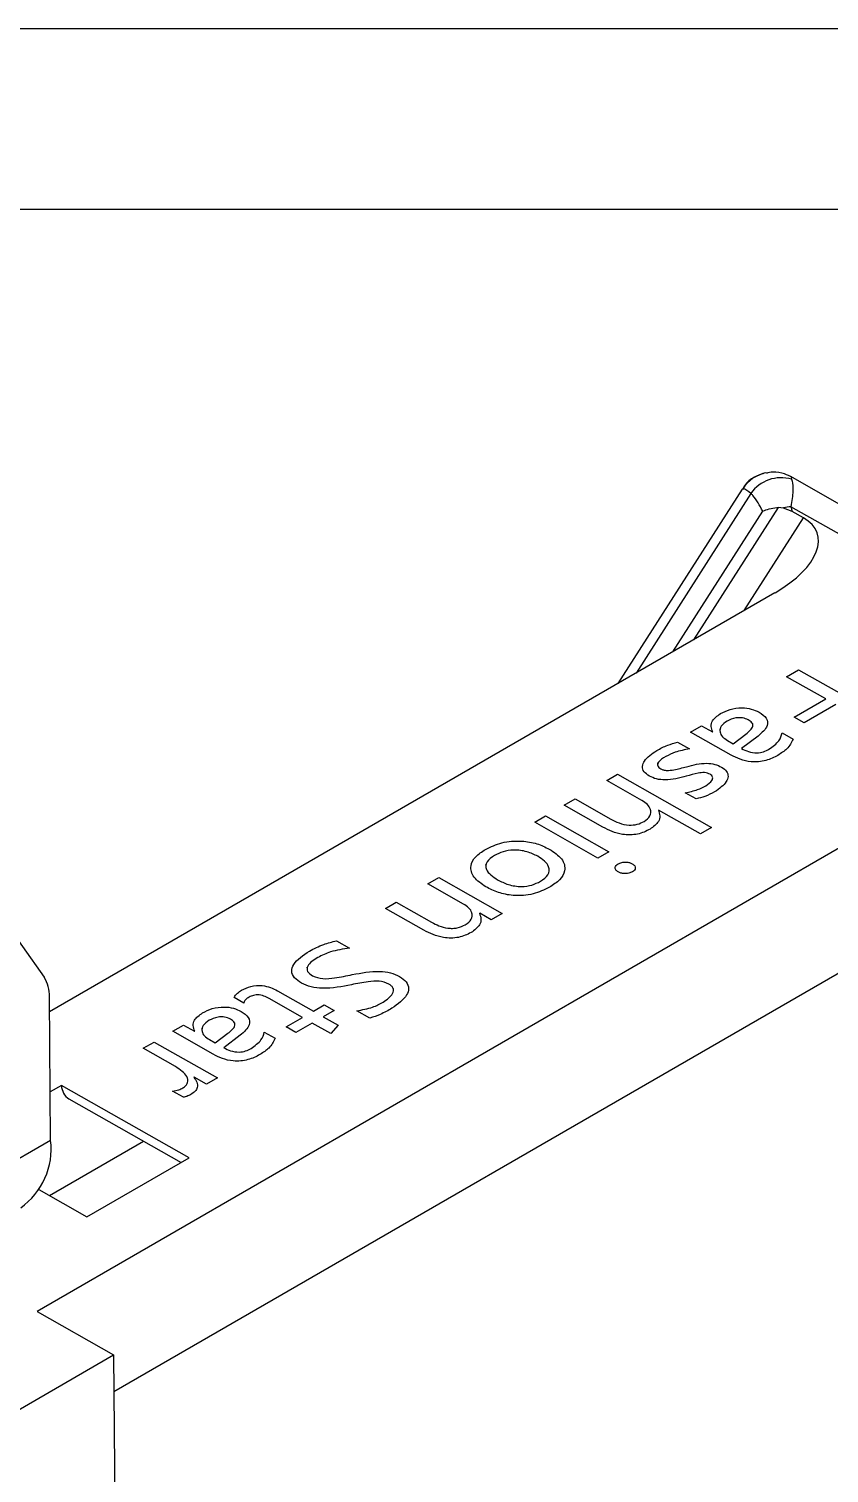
# Model space of a CAD drawing. Header units: millimetres. Extents: x 940 to 1780, y -29 to 565.
# Drawn here: x 1608.4 to 1652.7, y 485.4 to 565.3 of the extents above; entities that cross this region are included whole.
import ezdxf

# ---------------------------------------------------------------- set-up
doc = ezdxf.new("R2010")
doc.units = ezdxf.units.MM
for name, color, linetype in [('1轮廓实线层', 7, 'Continuous'), ('2细线层', 4, 'Continuous'), ('图框层', 7, 'Continuous')]:
    doc.layers.add(name, color=color, linetype=linetype)

# ---------------------------------------------------------------- blocks, each defined once
blk = doc.blocks.new('ZwmFrameMain_A3^_^无分区图框^_^landscape')
at = {"layer": '1轮廓实线层'}
blk.add_line((390, 287), (0, 287), dxfattribs=at)
at = {"layer": '2细线层'}
blk.add_line((395, 292), (-25, 292), dxfattribs=at)

msp = doc.modelspace()

# ---------------------------------------------------------------- linework, layer by layer
at = {"color": 7, "linetype": 'Continuous', "lineweight": 25}
for p, q in [((1653.527, 538.885), (1650.633, 540.525)), ((1647.855, 539.883), (1640.97, 529.123)), ((1647.889, 539.903), (1647.855, 539.883)), ((1650.145, 538.834), (1649.84, 538.86)), ((1650.623, 538.641), (1650.145, 538.834)), ((1672.126, 526.684), (1650.556, 538.905)), ((1651.244, 538.289), (1650.623, 538.641)), ((1649.672, 534.146), (1609.514, 510.963)), ((1650.315, 529.503), (1650.979, 529.886)), ((1650.979, 529.886), (1655.929, 527.082)), ((1652.488, 528.272), (1650.315, 529.503)), ((1650.738, 527.261), (1652.488, 528.272)), ((1653.031, 527.964), (1651.281, 526.953)), ((1645.003, 526.436), (1645.607, 526.785)), ((1645.607, 526.785), (1646.211, 526.443)), ((1646.621, 526.62), (1646.622, 526.518)), ((1648.448, 526.802), (1648.447, 526.905)), ((1651.281, 526.953), (1650.738, 527.261)), ((1663.814, 526.134), (1608.817, 494.385)), ((1644.279, 525.88), (1644.943, 525.504)), ((1647.243, 525.167), (1645.003, 526.436)), ((1646.211, 526.443), (1646.227, 526.452)), ((1647.037, 525.975), (1647.355, 525.795)), ((1647.355, 525.795), (1648.059, 526.329)), ((1648.736, 526.218), (1647.826, 525.528)), ((1650.074, 526.395), (1650.677, 526.053)), ((1643.171, 524.729), (1643.172, 524.626)), ((1640.355, 523.753), (1640.959, 524.102)), ((1642.306, 522.648), (1640.355, 523.753)), ((1640.959, 524.102), (1646.15, 521.161)), ((1638.001, 522.394), (1638.605, 522.743)), ((1638.605, 522.743), (1640.583, 521.622)), ((1645.305, 522.744), (1644.701, 523.086)), ((1636.371, 521.453), (1636.975, 521.802)), ((1636.975, 521.802), (1640.476, 519.818)), ((1640.144, 521.18), (1638.001, 522.394)), ((1642.801, 522.018), (1642.8, 522.12)), ((1643.227, 522.126), (1643.214, 522.118)), ((1645.546, 520.812), (1643.227, 522.126)), ((1639.872, 519.47), (1636.371, 521.453)), ((1646.15, 521.161), (1645.546, 520.812)), ((1640.476, 519.818), (1639.872, 519.47)), ((1633.654, 519.118), (1633.655, 519.016)), ((1637.175, 518.808), (1637.174, 518.911)), ((1630.456, 518.038), (1631.059, 518.387)), ((1632.419, 516.926), (1630.456, 518.038)), ((1631.059, 518.387), (1634.56, 516.403)), ((1628.102, 516.679), (1628.705, 517.028)), ((1628.705, 517.028), (1630.662, 515.919)), ((1606.806, 516.264), (1609.213, 512.871)), ((1630.228, 515.474), (1628.102, 516.679)), ((1632.91, 516.303), (1632.909, 516.406)), ((1633.324, 516.413), (1633.311, 516.406)), ((1633.957, 516.055), (1633.324, 516.413)), ((1634.56, 516.403), (1633.957, 516.055)), ((1613.076, 489.957), (1658.303, 516.067)), ((1625.4, 514.895), (1626.125, 514.485)), ((1623.763, 513.433), (1623.764, 513.331)), ((1628.55, 512.155), (1628.549, 512.258)), ((1609.571, 503.851), (1609.507, 511.805)), ((1620.27, 511.45), (1619.726, 511.758)), ((1623.514, 510.648), (1621.662, 511.697)), ((1622.126, 512.125), (1624.118, 510.996)), ((1624.118, 510.996), (1624.721, 511.345)), ((1624.721, 511.345), (1625.264, 511.037)), ((1622.609, 510.125), (1623.514, 510.648)), ((1625.264, 511.037), (1624.661, 510.688)), ((1624.661, 510.688), (1625.493, 510.217)), ((1627.241, 510.607), (1626.517, 511.018)), ((1616.331, 509.884), (1616.935, 510.233)), ((1618.571, 508.615), (1616.331, 509.884)), ((1616.935, 510.233), (1617.538, 509.891)), ((1617.538, 509.891), (1617.554, 509.9)), ((1617.948, 510.068), (1617.949, 509.965)), ((1618.682, 509.242), (1619.387, 509.777)), ((1619.776, 510.25), (1619.775, 510.353)), ((1621.401, 509.842), (1622.005, 509.5)), ((1623.152, 509.817), (1622.609, 510.125)), ((1624.057, 510.34), (1623.152, 509.817)), ((1625.083, 509.759), (1624.057, 510.34)), ((1625.493, 510.217), (1625.083, 509.759)), ((1614.701, 508.943), (1615.305, 509.292)), ((1616.486, 507.932), (1614.701, 508.943)), ((1615.305, 509.292), (1618.806, 507.308)), ((1618.364, 509.423), (1618.682, 509.242)), ((1620.064, 509.666), (1619.154, 508.975)), ((1617.509, 507.353), (1617.496, 507.345)), ((1618.202, 506.96), (1617.509, 507.353)), ((1610.168, 506.893), (1609.55, 506.535)), ((1617.239, 502.887), (1610.168, 506.893)), ((1616.919, 506.237), (1616.316, 506.579)), ((1617.167, 507.149), (1617.166, 507.252)), ((1618.806, 507.308), (1618.202, 506.96)), ((1610.587, 506.14), (1616.789, 502.627)), ((1609.571, 503.851), (1606.036, 501.81)), ((1609.503, 500.799), (1614.709, 503.805)), ((1611.582, 499.621), (1617.239, 502.887)), ((1608.923, 501.128), (1611.582, 499.621)), ((1608.817, 494.385), (1613.06, 491.982)), ((1605.812, 487.798), (1613.06, 491.982)), ((1613.06, 491.982), (1613.159, 479.513))]:
    msp.add_line(p, q, dxfattribs=at)
at = {"color": 8, "linetype": 'Continuous', "lineweight": 25}
for p, q in [((1648.335, 539.636), (1641.981, 529.706)), ((1644.017, 530.882), (1648.993, 538.658)), ((1649.84, 538.86), (1645.156, 531.539)), ((1647.962, 533.159), (1651.244, 538.289))]:
    msp.add_line(p, q, dxfattribs=at)
at = {"color": 7, "linetype": 'Continuous', "lineweight": 25}
for centre, radius, start, end in [((1649.56, 538.835), 1.983, 100.56453, 147.43299), ((1650.009, 538.464), 2.044, 73.54064, 145.00387), ((1650.765, 536.465), 2.449, 94.90225, 104.65988), ((1607.644, 511.865), 1.864, 358.15956, 32.67322), ((1611.097, 506.917), 0.929, 181.4649, 236.71477), ((1605.631, 503.374), 3.969, 305.11772, 6.90584)]:
    msp.add_arc(centre, radius, start, end, dxfattribs=at)
for centre, major_axis, start_param, end_param in [((1707.326, 556.247), (56.493, 18.317), 3.106236, 3.115738), ((1646.844, 535.749), (5.168, 1.676), 5.128538, 6.699334)]:
    msp.add_ellipse(centre, major_axis=major_axis, ratio=0.482292, start_param=start_param, end_param=end_param, dxfattribs=at)
for points, knots in [([(1649.161, 540.778), (1648.947, 540.71), (1648.506, 540.57), (1648.05, 540.215), (1647.91, 539.931), (1647.878, 539.866)], [0, 0, 0, 0, 0.420312, 0.866322, 1, 1, 1, 1]), ([(1650.626, 540.517), (1650.491, 540.589), (1650.171, 540.761), (1649.647, 540.864), (1649.313, 540.779), (1649.199, 540.75)], [0, 0, 0, 0, 0.32422, 0.770157, 1, 1, 1, 1]), ([(1650.589, 540.424), (1650.599, 540.392), (1650.649, 540.232), (1650.693, 539.814), (1650.602, 539.211), (1650.556, 538.905)], [0, 0, 0, 0, 0.1096855, 0.5467619, 1, 1, 1, 1]), ([(1648.335, 539.636), (1648.174, 539.759), (1647.981, 539.907), (1647.902, 539.903), (1647.889, 539.903)], [0, 0, 0, 0, 0.828313, 1, 1, 1, 1]), ([(1648.993, 538.658), (1648.824, 538.977), (1648.627, 539.35), (1648.372, 539.6), (1648.335, 539.636)], [0, 0, 0, 0, 0.855647, 1, 1, 1, 1]), ([(1648.993, 538.658), (1648.995, 538.658), (1649.214, 538.76), (1649.501, 538.835), (1649.817, 538.858), (1649.84, 538.86)], [0, 0, 0, 0, 0.008687, 0.925143, 1, 1, 1, 1]), ([(1646.227, 526.452), (1646.188, 526.551), (1646.112, 526.749), (1646.189, 527.12), (1646.477, 527.329), (1646.652, 527.457)], [0, 0, 0, 0, 0.281034, 0.561561, 1, 1, 1, 1]), ([(1646.227, 526.452), (1646.188, 526.551), (1646.112, 526.749), (1646.189, 527.12), (1646.477, 527.329), (1646.652, 527.457)], [0, 0, 0, 0, 0.281034, 0.561561, 1, 1, 1, 1]), ([(1646.652, 527.457), (1646.823, 527.543), (1647.163, 527.716), (1647.798, 527.808), (1648.381, 527.735), (1648.652, 527.603), (1648.787, 527.538)], [0, 0, 0, 0, 0.280607, 0.559873, 0.779679, 1, 1, 1, 1]), ([(1646.652, 527.457), (1646.823, 527.543), (1647.163, 527.716), (1647.798, 527.808), (1648.381, 527.735), (1648.652, 527.603), (1648.787, 527.538)], [0, 0, 0, 0, 0.280607, 0.559873, 0.779679, 1, 1, 1, 1]), ([(1648.787, 527.538), (1648.943, 527.432), (1649.254, 527.221), (1649.297, 526.7), (1648.949, 526.401), (1648.736, 526.218)], [0, 0, 0, 0, 0.280447, 0.559698, 1, 1, 1, 1]), ([(1648.787, 527.538), (1648.943, 527.432), (1649.254, 527.221), (1649.297, 526.7), (1648.949, 526.401), (1648.736, 526.218)], [0, 0, 0, 0, 0.280447, 0.559698, 1, 1, 1, 1]), ([(1647.016, 527.046), (1646.891, 526.957), (1646.643, 526.78), (1646.594, 526.455), (1646.733, 526.174), (1646.936, 526.041), (1647.037, 525.975)], [0, 0, 0, 0, 0.279682, 0.559101, 0.779371, 1, 1, 1, 1]), ([(1647.016, 527.046), (1646.891, 526.957), (1646.643, 526.78), (1646.594, 526.455), (1646.733, 526.174), (1646.936, 526.041), (1647.037, 525.975)], [0, 0, 0, 0, 0.279682, 0.559101, 0.779371, 1, 1, 1, 1]), ([(1648.193, 527.115), (1648.093, 527.158), (1647.894, 527.243), (1647.421, 527.234), (1647.169, 527.117), (1647.016, 527.046)], [0, 0, 0, 0, 0.280173, 0.560568, 1, 1, 1, 1]), ([(1648.193, 527.115), (1648.093, 527.158), (1647.894, 527.243), (1647.421, 527.234), (1647.169, 527.117), (1647.016, 527.046)], [0, 0, 0, 0, 0.280173, 0.560568, 1, 1, 1, 1]), ([(1648.059, 526.329), (1648.144, 526.396), (1648.313, 526.529), (1648.48, 526.747), (1648.417, 526.967), (1648.268, 527.066), (1648.193, 527.115)], [0, 0, 0, 0, 0.281121, 0.560617, 0.7798124, 1, 1, 1, 1]), ([(1648.059, 526.329), (1648.144, 526.396), (1648.313, 526.529), (1648.48, 526.747), (1648.417, 526.967), (1648.268, 527.066), (1648.193, 527.115)], [0, 0, 0, 0, 0.281121, 0.560617, 0.7798124, 1, 1, 1, 1]), ([(1643.128, 525.423), (1643.321, 525.527), (1643.666, 525.712), (1644.092, 525.829), (1644.279, 525.88)], [0, 0, 0, 0, 0.560058, 1, 1, 1, 1]), ([(1643.128, 525.423), (1643.321, 525.527), (1643.666, 525.712), (1644.092, 525.829), (1644.279, 525.88)], [0, 0, 0, 0, 0.560058, 1, 1, 1, 1]), ([(1649.339, 525.487), (1649.551, 525.638), (1649.931, 525.907), (1650.03, 526.245), (1650.074, 526.395)], [0, 0, 0, 0, 0.559195, 1, 1, 1, 1]), ([(1649.339, 525.487), (1649.551, 525.638), (1649.931, 525.907), (1650.03, 526.245), (1650.074, 526.395)], [0, 0, 0, 0, 0.559195, 1, 1, 1, 1]), ([(1650.677, 526.053), (1650.584, 525.864), (1650.418, 525.527), (1650.011, 525.266), (1649.832, 525.15)], [0, 0, 0, 0, 0.559306, 1, 1, 1, 1]), ([(1650.677, 526.053), (1650.584, 525.864), (1650.418, 525.527), (1650.011, 525.266), (1649.832, 525.15)], [0, 0, 0, 0, 0.559306, 1, 1, 1, 1]), ([(1642.719, 524.002), (1642.606, 524.08), (1642.38, 524.235), (1642.307, 524.544), (1642.471, 524.976), (1642.857, 525.239), (1643.128, 525.423)], [0, 0, 0, 0, 0.186811, 0.373393, 0.560636, 1, 1, 1, 1]), ([(1642.719, 524.002), (1642.606, 524.08), (1642.38, 524.235), (1642.307, 524.544), (1642.471, 524.976), (1642.857, 525.239), (1643.128, 525.423)], [0, 0, 0, 0, 0.186811, 0.373393, 0.560636, 1, 1, 1, 1]), ([(1643.622, 525.087), (1643.464, 524.988), (1643.265, 524.865), (1643.169, 524.673), (1643.17, 524.574), (1643.231, 524.479), (1643.308, 524.431), (1643.346, 524.406)], [0, 0, 0, 0, 0.498779, 0.624169, 0.749394, 0.874653, 1, 1, 1, 1]), ([(1643.622, 525.087), (1643.464, 524.988), (1643.265, 524.865), (1643.169, 524.673), (1643.17, 524.574), (1643.231, 524.479), (1643.308, 524.431), (1643.346, 524.406)], [0, 0, 0, 0, 0.498779, 0.624169, 0.749394, 0.874653, 1, 1, 1, 1]), ([(1644.943, 525.504), (1644.668, 525.455), (1644.176, 525.368), (1643.792, 525.173), (1643.622, 525.087)], [0, 0, 0, 0, 0.559644, 1, 1, 1, 1]), ([(1644.943, 525.504), (1644.668, 525.455), (1644.176, 525.368), (1643.792, 525.173), (1643.622, 525.087)], [0, 0, 0, 0, 0.559644, 1, 1, 1, 1]), ([(1649.832, 525.15), (1649.623, 525.043), (1649.207, 524.829), (1648.393, 524.754), (1647.726, 524.918), (1647.404, 525.084), (1647.243, 525.167)], [0, 0, 0, 0, 0.280639, 0.558433, 0.778784, 1, 1, 1, 1]), ([(1649.832, 525.15), (1649.623, 525.043), (1649.207, 524.829), (1648.393, 524.754), (1647.726, 524.918), (1647.404, 525.084), (1647.243, 525.167)], [0, 0, 0, 0, 0.280639, 0.558433, 0.778784, 1, 1, 1, 1]), ([(1647.826, 525.528), (1647.946, 525.465), (1648.185, 525.342), (1648.64, 525.266), (1649.053, 525.34), (1649.243, 525.438), (1649.339, 525.487)], [0, 0, 0, 0, 0.281123, 0.559633, 0.779238, 1, 1, 1, 1]), ([(1647.826, 525.528), (1647.946, 525.465), (1648.185, 525.342), (1648.64, 525.266), (1649.053, 525.34), (1649.243, 525.438), (1649.339, 525.487)], [0, 0, 0, 0, 0.281123, 0.559633, 0.779238, 1, 1, 1, 1]), ([(1643.346, 524.406), (1643.395, 524.383), (1643.494, 524.335), (1643.751, 524.301), (1644.197, 524.364), (1644.544, 524.459), (1644.775, 524.522)], [0, 0, 0, 0, 0.1250758, 0.2499453, 0.4991499, 1, 1, 1, 1]), ([(1643.346, 524.406), (1643.395, 524.383), (1643.494, 524.335), (1643.751, 524.301), (1644.197, 524.364), (1644.544, 524.459), (1644.775, 524.522)], [0, 0, 0, 0, 0.1250758, 0.2499453, 0.4991499, 1, 1, 1, 1]), ([(1646.078, 524.101), (1646.034, 524.123), (1645.944, 524.168), (1645.711, 524.21), (1645.294, 524.146), (1644.975, 524.059), (1644.761, 524.001)], [0, 0, 0, 0, 0.125141, 0.250136, 0.498859, 1, 1, 1, 1]), ([(1646.078, 524.101), (1646.034, 524.123), (1645.944, 524.168), (1645.711, 524.21), (1645.294, 524.146), (1644.975, 524.059), (1644.761, 524.001)], [0, 0, 0, 0, 0.125141, 0.250136, 0.498859, 1, 1, 1, 1]), ([(1644.775, 524.522), (1645.142, 524.62), (1645.653, 524.755), (1646.362, 524.67), (1646.597, 524.557), (1646.715, 524.5)], [0, 0, 0, 0, 0.559813, 0.779601, 1, 1, 1, 1]), ([(1644.775, 524.522), (1645.142, 524.62), (1645.653, 524.755), (1646.362, 524.67), (1646.597, 524.557), (1646.715, 524.5)], [0, 0, 0, 0, 0.559813, 0.779601, 1, 1, 1, 1]), ([(1646.715, 524.5), (1646.822, 524.425), (1647.036, 524.275), (1647.098, 523.978), (1646.948, 523.564), (1646.585, 523.308), (1646.33, 523.129)], [0, 0, 0, 0, 0.186754, 0.373389, 0.560829, 1, 1, 1, 1]), ([(1646.715, 524.5), (1646.822, 524.425), (1647.036, 524.275), (1647.098, 523.978), (1646.948, 523.564), (1646.585, 523.308), (1646.33, 523.129)], [0, 0, 0, 0, 0.186754, 0.373389, 0.560829, 1, 1, 1, 1]), ([(1644.761, 524.001), (1644.378, 523.898), (1643.846, 523.755), (1643.093, 523.824), (1642.844, 523.943), (1642.719, 524.002)], [0, 0, 0, 0, 0.560061, 0.779816, 1, 1, 1, 1]), ([(1644.761, 524.001), (1644.378, 523.898), (1643.846, 523.755), (1643.093, 523.824), (1642.844, 523.943), (1642.719, 524.002)], [0, 0, 0, 0, 0.560061, 0.779816, 1, 1, 1, 1]), ([(1644.701, 523.086), (1644.938, 523.133), (1645.362, 523.216), (1645.692, 523.389), (1645.837, 523.465)], [0, 0, 0, 0, 0.559424, 1, 1, 1, 1]), ([(1644.701, 523.086), (1644.938, 523.133), (1645.362, 523.216), (1645.692, 523.389), (1645.837, 523.465)], [0, 0, 0, 0, 0.559424, 1, 1, 1, 1]), ([(1645.837, 523.465), (1645.975, 523.559), (1646.183, 523.699), (1646.239, 523.915), (1646.182, 524.033), (1646.113, 524.078), (1646.078, 524.101)], [0, 0, 0, 0, 0.4988445, 0.7487214, 0.8744892, 1, 1, 1, 1]), ([(1645.837, 523.465), (1645.975, 523.559), (1646.183, 523.699), (1646.239, 523.915), (1646.182, 524.033), (1646.113, 524.078), (1646.078, 524.101)], [0, 0, 0, 0, 0.4988445, 0.7487214, 0.8744892, 1, 1, 1, 1]), ([(1642.423, 521.494), (1642.553, 521.592), (1642.815, 521.787), (1642.818, 522.14), (1642.637, 522.435), (1642.416, 522.577), (1642.306, 522.648)], [0, 0, 0, 0, 0.279055, 0.558606, 0.779118, 1, 1, 1, 1]), ([(1642.423, 521.494), (1642.553, 521.592), (1642.815, 521.787), (1642.818, 522.14), (1642.637, 522.435), (1642.416, 522.577), (1642.306, 522.648)], [0, 0, 0, 0, 0.279055, 0.558606, 0.779118, 1, 1, 1, 1]), ([(1646.33, 523.129), (1646.158, 523.039), (1645.851, 522.88), (1645.472, 522.786), (1645.305, 522.744)], [0, 0, 0, 0, 0.55987, 1, 1, 1, 1]), ([(1646.33, 523.129), (1646.158, 523.039), (1645.851, 522.88), (1645.472, 522.786), (1645.305, 522.744)], [0, 0, 0, 0, 0.55987, 1, 1, 1, 1]), ([(1643.214, 522.118), (1643.25, 522.014), (1643.323, 521.806), (1643.236, 521.417), (1642.936, 521.198), (1642.753, 521.064)], [0, 0, 0, 0, 0.281019, 0.561624, 1, 1, 1, 1]), ([(1643.214, 522.118), (1643.25, 522.014), (1643.323, 521.806), (1643.236, 521.417), (1642.936, 521.198), (1642.753, 521.064)], [0, 0, 0, 0, 0.281019, 0.561624, 1, 1, 1, 1]), ([(1642.753, 521.064), (1642.537, 520.956), (1642.107, 520.743), (1641.026, 520.732), (1640.479, 521.01), (1640.144, 521.18)], [0, 0, 0, 0, 0.280985, 0.5595446, 1, 1, 1, 1]), ([(1642.753, 521.064), (1642.537, 520.956), (1642.107, 520.743), (1641.026, 520.732), (1640.479, 521.01), (1640.144, 521.18)], [0, 0, 0, 0, 0.280985, 0.559545, 1, 1, 1, 1]), ([(1640.583, 521.622), (1640.729, 521.546), (1641.018, 521.395), (1641.54, 521.267), (1642.068, 521.317), (1642.304, 521.435), (1642.423, 521.494)], [0, 0, 0, 0, 0.281285, 0.560686, 0.779745, 1, 1, 1, 1]), ([(1640.583, 521.622), (1640.729, 521.546), (1641.018, 521.395), (1641.54, 521.267), (1642.068, 521.317), (1642.304, 521.435), (1642.423, 521.494)], [0, 0, 0, 0, 0.281285, 0.560686, 0.779745, 1, 1, 1, 1]), ([(1633.645, 519.948), (1633.932, 520.088), (1634.506, 520.368), (1635.584, 520.45), (1636.516, 520.289), (1636.958, 520.07), (1637.179, 519.96)], [0, 0, 0, 0, 0.280099, 0.559075, 0.779257, 1, 1, 1, 1]), ([(1633.645, 519.948), (1633.932, 520.088), (1634.506, 520.368), (1635.584, 520.45), (1636.516, 520.289), (1636.958, 520.07), (1637.179, 519.96)], [0, 0, 0, 0, 0.280099, 0.559075, 0.779257, 1, 1, 1, 1]), ([(1633.671, 517.874), (1633.423, 518.041), (1632.928, 518.375), (1632.764, 519.003), (1633.049, 519.555), (1633.446, 519.817), (1633.645, 519.948)], [0, 0, 0, 0, 0.28013, 0.559259, 0.779332, 1, 1, 1, 1]), ([(1633.671, 517.874), (1633.423, 518.041), (1632.928, 518.375), (1632.764, 519.003), (1633.049, 519.555), (1633.446, 519.817), (1633.645, 519.948)], [0, 0, 0, 0, 0.28013, 0.559259, 0.779332, 1, 1, 1, 1]), ([(1634.149, 519.618), (1633.984, 519.506), (1633.654, 519.282), (1633.621, 518.728), (1634.052, 518.442), (1634.316, 518.268)], [0, 0, 0, 0, 0.281115, 0.560197, 1, 1, 1, 1]), ([(1634.149, 519.618), (1633.984, 519.506), (1633.654, 519.282), (1633.621, 518.728), (1634.052, 518.442), (1634.316, 518.268)], [0, 0, 0, 0, 0.281115, 0.560197, 1, 1, 1, 1]), ([(1636.534, 519.566), (1636.344, 519.66), (1635.963, 519.848), (1635.25, 519.939), (1634.602, 519.843), (1634.3, 519.693), (1634.149, 519.618)], [0, 0, 0, 0, 0.28058, 0.559624, 0.779507, 1, 1, 1, 1]), ([(1636.534, 519.566), (1636.344, 519.66), (1635.963, 519.848), (1635.25, 519.939), (1634.602, 519.843), (1634.3, 519.693), (1634.149, 519.618)], [0, 0, 0, 0, 0.28058, 0.559624, 0.779507, 1, 1, 1, 1]), ([(1636.684, 518.182), (1636.849, 518.298), (1637.179, 518.529), (1637.201, 518.962), (1636.941, 519.311), (1636.67, 519.481), (1636.534, 519.566)], [0, 0, 0, 0, 0.27968, 0.558337, 0.778904, 1, 1, 1, 1]), ([(1636.684, 518.182), (1636.849, 518.298), (1637.179, 518.529), (1637.201, 518.962), (1636.941, 519.311), (1636.67, 519.481), (1636.534, 519.566)], [0, 0, 0, 0, 0.27968, 0.558337, 0.778904, 1, 1, 1, 1]), ([(1637.179, 519.96), (1637.435, 519.791), (1637.945, 519.453), (1638.111, 518.809), (1637.798, 518.25), (1637.392, 517.984), (1637.188, 517.851)], [0, 0, 0, 0, 0.280291, 0.559122, 0.779211, 1, 1, 1, 1]), ([(1637.179, 519.96), (1637.435, 519.791), (1637.945, 519.453), (1638.111, 518.809), (1637.798, 518.25), (1637.392, 517.984), (1637.188, 517.851)], [0, 0, 0, 0, 0.280291, 0.559122, 0.779211, 1, 1, 1, 1]), ([(1640.986, 518.701), (1640.934, 518.737), (1640.83, 518.811), (1640.811, 518.947), (1640.867, 519.065), (1640.951, 519.122), (1640.994, 519.151)], [0, 0, 0, 0, 0.279628, 0.559279, 0.779627, 1, 1, 1, 1]), ([(1640.986, 518.701), (1640.934, 518.737), (1640.83, 518.811), (1640.811, 518.947), (1640.867, 519.065), (1640.951, 519.122), (1640.994, 519.151)], [0, 0, 0, 0, 0.279628, 0.559279, 0.779627, 1, 1, 1, 1]), ([(1641.778, 518.706), (1641.713, 518.676), (1641.583, 518.615), (1641.346, 518.6), (1641.135, 518.628), (1641.036, 518.676), (1640.986, 518.701)], [0, 0, 0, 0, 0.279675, 0.559106, 0.7793, 1, 1, 1, 1]), ([(1641.778, 518.706), (1641.713, 518.676), (1641.583, 518.615), (1641.346, 518.6), (1641.135, 518.628), (1641.036, 518.676), (1640.986, 518.701)], [0, 0, 0, 0, 0.279675, 0.559106, 0.7793, 1, 1, 1, 1]), ([(1640.994, 519.151), (1641.057, 519.181), (1641.185, 519.241), (1641.419, 519.255), (1641.625, 519.225), (1641.722, 519.177), (1641.771, 519.154)], [0, 0, 0, 0, 0.279671, 0.559092, 0.779479, 1, 1, 1, 1]), ([(1640.994, 519.151), (1641.057, 519.181), (1641.185, 519.241), (1641.419, 519.255), (1641.625, 519.225), (1641.722, 519.177), (1641.771, 519.154)], [0, 0, 0, 0, 0.279671, 0.559092, 0.779479, 1, 1, 1, 1]), ([(1641.771, 519.154), (1641.822, 519.117), (1641.925, 519.044), (1641.953, 518.911), (1641.903, 518.791), (1641.82, 518.734), (1641.778, 518.706)], [0, 0, 0, 0, 0.279734, 0.559179, 0.779445, 1, 1, 1, 1]), ([(1641.771, 519.154), (1641.822, 519.117), (1641.925, 519.044), (1641.953, 518.911), (1641.903, 518.791), (1641.82, 518.734), (1641.778, 518.706)], [0, 0, 0, 0, 0.279734, 0.559179, 0.779445, 1, 1, 1, 1]), ([(1637.188, 517.851), (1636.901, 517.71), (1636.33, 517.428), (1635.242, 517.353), (1634.327, 517.541), (1633.89, 517.763), (1633.671, 517.874)], [0, 0, 0, 0, 0.280137, 0.558823, 0.779068, 1, 1, 1, 1]), ([(1637.188, 517.851), (1636.901, 517.71), (1636.33, 517.428), (1635.242, 517.353), (1634.327, 517.541), (1633.89, 517.763), (1633.671, 517.874)], [0, 0, 0, 0, 0.280137, 0.558823, 0.779068, 1, 1, 1, 1]), ([(1634.316, 518.268), (1634.504, 518.172), (1634.879, 517.98), (1635.58, 517.858), (1636.235, 517.954), (1636.534, 518.106), (1636.684, 518.182)], [0, 0, 0, 0, 0.280965, 0.559992, 0.779482, 1, 1, 1, 1]), ([(1634.316, 518.268), (1634.504, 518.172), (1634.879, 517.98), (1635.58, 517.858), (1636.235, 517.954), (1636.534, 518.106), (1636.684, 518.182)], [0, 0, 0, 0, 0.280965, 0.559992, 0.779482, 1, 1, 1, 1]), ([(1632.525, 515.781), (1632.656, 515.877), (1632.919, 516.07), (1632.928, 516.421), (1632.748, 516.714), (1632.529, 516.855), (1632.419, 516.926)], [0, 0, 0, 0, 0.279286, 0.558642, 0.779124, 1, 1, 1, 1]), ([(1632.525, 515.781), (1632.656, 515.877), (1632.919, 516.07), (1632.928, 516.421), (1632.748, 516.714), (1632.529, 516.855), (1632.419, 516.926)], [0, 0, 0, 0, 0.279286, 0.558642, 0.779124, 1, 1, 1, 1]), ([(1633.311, 516.406), (1633.349, 516.301), (1633.425, 516.092), (1633.336, 515.701), (1633.033, 515.48), (1632.848, 515.345)], [0, 0, 0, 0, 0.281001, 0.561563, 1, 1, 1, 1]), ([(1633.311, 516.406), (1633.349, 516.301), (1633.425, 516.092), (1633.336, 515.701), (1633.033, 515.48), (1632.848, 515.345)], [0, 0, 0, 0, 0.281001, 0.561563, 1, 1, 1, 1]), ([(1632.848, 515.345), (1632.629, 515.24), (1632.194, 515.029), (1631.115, 515.033), (1630.565, 515.307), (1630.228, 515.474)], [0, 0, 0, 0, 0.280673, 0.559676, 1, 1, 1, 1]), ([(1632.848, 515.345), (1632.629, 515.24), (1632.194, 515.029), (1631.115, 515.033), (1630.565, 515.307), (1630.228, 515.474)], [0, 0, 0, 0, 0.280673, 0.559676, 1, 1, 1, 1]), ([(1630.662, 515.919), (1630.793, 515.85), (1631.054, 515.713), (1631.462, 515.595), (1631.819, 515.572), (1632.177, 515.612), (1632.386, 515.713), (1632.525, 515.781)], [0, 0, 0, 0, 0.250728, 0.500532, 0.625694, 0.750858, 1, 1, 1, 1]), ([(1630.662, 515.919), (1630.793, 515.85), (1631.054, 515.713), (1631.462, 515.595), (1631.819, 515.572), (1632.177, 515.612), (1632.386, 515.713), (1632.525, 515.781)], [0, 0, 0, 0, 0.250728, 0.500532, 0.625694, 0.750858, 1, 1, 1, 1]), ([(1623.898, 514.322), (1624.152, 514.453), (1624.604, 514.688), (1625.157, 514.832), (1625.4, 514.895)], [0, 0, 0, 0, 0.5607561, 1, 1, 1, 1]), ([(1623.898, 514.322), (1624.152, 514.453), (1624.604, 514.688), (1625.157, 514.832), (1625.4, 514.895)], [0, 0, 0, 0, 0.5607561, 1, 1, 1, 1]), ([(1623.462, 512.541), (1623.317, 512.637), (1623.027, 512.828), (1622.874, 513.21), (1623.056, 513.762), (1623.551, 514.091), (1623.898, 514.322)], [0, 0, 0, 0, 0.187113, 0.37369, 0.560725, 1, 1, 1, 1]), ([(1623.462, 512.541), (1623.317, 512.637), (1623.027, 512.828), (1622.874, 513.21), (1623.056, 513.762), (1623.551, 514.091), (1623.898, 514.322)], [0, 0, 0, 0, 0.187113, 0.37369, 0.560725, 1, 1, 1, 1]), ([(1624.368, 513.971), (1624.132, 513.822), (1623.838, 513.634), (1623.751, 513.343), (1623.796, 513.146), (1623.961, 513.032), (1624.071, 512.956)], [0, 0, 0, 0, 0.499123, 0.624821, 0.750361, 1, 1, 1, 1]), ([(1624.368, 513.971), (1624.132, 513.822), (1623.838, 513.634), (1623.751, 513.343), (1623.796, 513.146), (1623.961, 513.032), (1624.071, 512.956)], [0, 0, 0, 0, 0.499123, 0.624821, 0.750361, 1, 1, 1, 1]), ([(1626.125, 514.485), (1625.759, 514.431), (1625.105, 514.334), (1624.593, 514.082), (1624.368, 513.971)], [0, 0, 0, 0, 0.558998, 1, 1, 1, 1]), ([(1626.125, 514.485), (1625.759, 514.431), (1625.105, 514.334), (1624.593, 514.082), (1624.368, 513.971)], [0, 0, 0, 0, 0.558998, 1, 1, 1, 1]), ([(1624.071, 512.956), (1624.258, 512.889), (1624.634, 512.754), (1625.432, 512.849), (1625.953, 512.954), (1626.272, 513.018)], [0, 0, 0, 0, 0.2765303, 0.5569065, 1, 1, 1, 1]), ([(1624.071, 512.956), (1624.258, 512.889), (1624.634, 512.754), (1625.432, 512.849), (1625.953, 512.954), (1626.272, 513.018)], [0, 0, 0, 0, 0.2765303, 0.5569065, 1, 1, 1, 1]), ([(1626.272, 513.018), (1626.774, 513.117), (1627.474, 513.256), (1628.412, 513.144), (1628.728, 512.995), (1628.886, 512.921)], [0, 0, 0, 0, 0.560133, 0.779966, 1, 1, 1, 1]), ([(1626.272, 513.018), (1626.774, 513.117), (1627.474, 513.256), (1628.412, 513.144), (1628.728, 512.995), (1628.886, 512.921)], [0, 0, 0, 0, 0.560133, 0.779966, 1, 1, 1, 1]), ([(1619.726, 511.758), (1619.779, 511.841), (1619.872, 511.99), (1620.062, 512.105), (1620.146, 512.156)], [0, 0, 0, 0, 0.558936, 1, 1, 1, 1]), ([(1619.726, 511.758), (1619.779, 511.841), (1619.872, 511.99), (1620.062, 512.105), (1620.146, 512.156)], [0, 0, 0, 0, 0.558936, 1, 1, 1, 1]), ([(1620.146, 512.156), (1620.307, 512.238), (1620.626, 512.401), (1621.253, 512.447), (1621.757, 512.315), (1622.003, 512.188), (1622.126, 512.125)], [0, 0, 0, 0, 0.280552, 0.55829, 0.778711, 1, 1, 1, 1]), ([(1620.146, 512.156), (1620.307, 512.238), (1620.626, 512.401), (1621.253, 512.447), (1621.757, 512.315), (1622.003, 512.188), (1622.126, 512.125)], [0, 0, 0, 0, 0.280552, 0.55829, 0.778711, 1, 1, 1, 1]), ([(1626.231, 512.462), (1625.703, 512.36), (1624.968, 512.217), (1623.971, 512.31), (1623.632, 512.464), (1623.462, 512.541)], [0, 0, 0, 0, 0.5600494, 0.7801623, 1, 1, 1, 1]), ([(1626.231, 512.462), (1625.703, 512.36), (1624.968, 512.217), (1623.971, 512.31), (1623.632, 512.464), (1623.462, 512.541)], [0, 0, 0, 0, 0.5600494, 0.7801623, 1, 1, 1, 1]), ([(1628.287, 512.5), (1628.117, 512.569), (1627.774, 512.708), (1627.022, 512.61), (1626.532, 512.518), (1626.231, 512.462)], [0, 0, 0, 0, 0.27702, 0.557275, 1, 1, 1, 1]), ([(1628.287, 512.5), (1628.117, 512.569), (1627.774, 512.708), (1627.022, 512.61), (1626.532, 512.518), (1626.231, 512.462)], [0, 0, 0, 0, 0.27702, 0.557275, 1, 1, 1, 1]), ([(1627.973, 511.496), (1628.191, 511.645), (1628.518, 511.868), (1628.574, 512.214), (1628.453, 512.394), (1628.342, 512.465), (1628.287, 512.5)], [0, 0, 0, 0, 0.49891, 0.748586, 0.874219, 1, 1, 1, 1]), ([(1627.973, 511.496), (1628.191, 511.645), (1628.518, 511.868), (1628.574, 512.214), (1628.453, 512.394), (1628.342, 512.465), (1628.287, 512.5)], [0, 0, 0, 0, 0.49891, 0.748586, 0.874219, 1, 1, 1, 1]), ([(1628.886, 512.921), (1629.026, 512.825), (1629.306, 512.635), (1629.423, 512.257), (1629.259, 511.719), (1628.791, 511.389), (1628.464, 511.158)], [0, 0, 0, 0, 0.186987, 0.373784, 0.561149, 1, 1, 1, 1]), ([(1628.886, 512.921), (1629.026, 512.825), (1629.306, 512.635), (1629.423, 512.257), (1629.259, 511.719), (1628.791, 511.389), (1628.464, 511.158)], [0, 0, 0, 0, 0.186987, 0.373784, 0.561149, 1, 1, 1, 1]), ([(1620.512, 511.745), (1620.441, 511.697), (1620.315, 511.61), (1620.283, 511.499), (1620.27, 511.45)], [0, 0, 0, 0, 0.559603, 1, 1, 1, 1]), ([(1620.512, 511.745), (1620.441, 511.697), (1620.315, 511.61), (1620.283, 511.499), (1620.27, 511.45)], [0, 0, 0, 0, 0.5596027, 1, 1, 1, 1]), ([(1621.662, 511.697), (1621.571, 511.745), (1621.391, 511.841), (1621.051, 511.922), (1620.729, 511.86), (1620.585, 511.784), (1620.512, 511.745)], [0, 0, 0, 0, 0.281278, 0.559531, 0.778952, 1, 1, 1, 1]), ([(1621.662, 511.697), (1621.571, 511.745), (1621.391, 511.841), (1621.051, 511.922), (1620.729, 511.86), (1620.585, 511.784), (1620.512, 511.745)], [0, 0, 0, 0, 0.281278, 0.559531, 0.778952, 1, 1, 1, 1]), ([(1626.517, 511.018), (1626.823, 511.073), (1627.371, 511.172), (1627.789, 511.397), (1627.973, 511.496)], [0, 0, 0, 0, 0.558879, 1, 1, 1, 1]), ([(1626.517, 511.018), (1626.823, 511.073), (1627.371, 511.172), (1627.789, 511.397), (1627.973, 511.496)], [0, 0, 0, 0, 0.558879, 1, 1, 1, 1]), ([(1617.554, 509.9), (1617.516, 509.999), (1617.439, 510.197), (1617.517, 510.568), (1617.804, 510.777), (1617.98, 510.905)], [0, 0, 0, 0, 0.2810336, 0.5615612, 1, 1, 1, 1]), ([(1617.554, 509.9), (1617.516, 509.999), (1617.439, 510.197), (1617.517, 510.568), (1617.804, 510.777), (1617.98, 510.905)], [0, 0, 0, 0, 0.2810336, 0.5615612, 1, 1, 1, 1]), ([(1617.98, 510.905), (1618.15, 510.991), (1618.491, 511.164), (1619.126, 511.256), (1619.709, 511.182), (1619.979, 511.051), (1620.115, 510.985)], [0, 0, 0, 0, 0.280607, 0.559873, 0.779679, 1, 1, 1, 1]), ([(1617.98, 510.905), (1618.15, 510.991), (1618.491, 511.164), (1619.126, 511.256), (1619.709, 511.182), (1619.979, 511.051), (1620.115, 510.985)], [0, 0, 0, 0, 0.280607, 0.559873, 0.779679, 1, 1, 1, 1]), ([(1619.521, 510.563), (1619.421, 510.605), (1619.221, 510.691), (1618.748, 510.682), (1618.497, 510.565), (1618.344, 510.494)], [0, 0, 0, 0, 0.280173, 0.560568, 1, 1, 1, 1]), ([(1619.521, 510.563), (1619.421, 510.605), (1619.221, 510.691), (1618.748, 510.682), (1618.497, 510.565), (1618.344, 510.494)], [0, 0, 0, 0, 0.280173, 0.560568, 1, 1, 1, 1]), ([(1619.387, 509.777), (1619.472, 509.843), (1619.641, 509.977), (1619.808, 510.194), (1619.745, 510.415), (1619.596, 510.513), (1619.521, 510.563)], [0, 0, 0, 0, 0.281121, 0.560617, 0.779812, 1, 1, 1, 1]), ([(1619.387, 509.777), (1619.472, 509.843), (1619.641, 509.977), (1619.808, 510.194), (1619.745, 510.415), (1619.596, 510.513), (1619.521, 510.563)], [0, 0, 0, 0, 0.281121, 0.560617, 0.7798124, 1, 1, 1, 1]), ([(1620.115, 510.985), (1620.271, 510.88), (1620.581, 510.668), (1620.624, 510.147), (1620.277, 509.849), (1620.064, 509.666)], [0, 0, 0, 0, 0.280447, 0.559698, 1, 1, 1, 1]), ([(1620.115, 510.985), (1620.271, 510.88), (1620.581, 510.668), (1620.624, 510.147), (1620.277, 509.849), (1620.064, 509.666)], [0, 0, 0, 0, 0.280447, 0.559698, 1, 1, 1, 1]), ([(1628.464, 511.158), (1628.257, 511.039), (1627.888, 510.827), (1627.439, 510.674), (1627.241, 510.607)], [0, 0, 0, 0, 0.560489, 1, 1, 1, 1]), ([(1628.464, 511.158), (1628.257, 511.039), (1627.888, 510.827), (1627.439, 510.674), (1627.241, 510.607)], [0, 0, 0, 0, 0.560489, 1, 1, 1, 1]), ([(1618.344, 510.494), (1618.219, 510.405), (1617.97, 510.228), (1617.922, 509.903), (1618.061, 509.622), (1618.263, 509.489), (1618.364, 509.423)], [0, 0, 0, 0, 0.279682, 0.559101, 0.779371, 1, 1, 1, 1]), ([(1618.344, 510.494), (1618.219, 510.405), (1617.97, 510.228), (1617.922, 509.903), (1618.061, 509.622), (1618.263, 509.489), (1618.364, 509.423)], [0, 0, 0, 0, 0.279682, 0.559101, 0.779371, 1, 1, 1, 1]), ([(1620.667, 508.935), (1620.879, 509.086), (1621.258, 509.355), (1621.358, 509.693), (1621.401, 509.842)], [0, 0, 0, 0, 0.559195, 1, 1, 1, 1]), ([(1620.667, 508.935), (1620.879, 509.086), (1621.258, 509.355), (1621.358, 509.693), (1621.401, 509.842)], [0, 0, 0, 0, 0.559195, 1, 1, 1, 1]), ([(1619.154, 508.975), (1619.274, 508.913), (1619.512, 508.79), (1619.967, 508.713), (1620.381, 508.788), (1620.571, 508.886), (1620.667, 508.935)], [0, 0, 0, 0, 0.281123, 0.559633, 0.779238, 1, 1, 1, 1]), ([(1619.154, 508.975), (1619.274, 508.913), (1619.512, 508.79), (1619.967, 508.713), (1620.381, 508.788), (1620.571, 508.886), (1620.667, 508.935)], [0, 0, 0, 0, 0.281123, 0.559633, 0.779238, 1, 1, 1, 1]), ([(1622.005, 509.5), (1621.912, 509.312), (1621.746, 508.974), (1621.339, 508.713), (1621.16, 508.598)], [0, 0, 0, 0, 0.559306, 1, 1, 1, 1]), ([(1622.005, 509.5), (1621.912, 509.312), (1621.746, 508.974), (1621.339, 508.713), (1621.16, 508.598)], [0, 0, 0, 0, 0.559306, 1, 1, 1, 1]), ([(1621.16, 508.598), (1620.951, 508.491), (1620.535, 508.277), (1619.721, 508.202), (1619.054, 508.366), (1618.732, 508.532), (1618.571, 508.615)], [0, 0, 0, 0, 0.280639, 0.558433, 0.778784, 1, 1, 1, 1]), ([(1621.16, 508.598), (1620.951, 508.491), (1620.535, 508.277), (1619.721, 508.202), (1619.054, 508.366), (1618.732, 508.532), (1618.571, 508.615)], [0, 0, 0, 0, 0.280639, 0.558433, 0.778784, 1, 1, 1, 1]), ([(1616.883, 506.75), (1616.947, 506.793), (1617.075, 506.879), (1617.193, 507.097), (1617.126, 507.5), (1616.742, 507.759), (1616.486, 507.932)], [0, 0, 0, 0, 0.12562, 0.251211, 0.501245, 1, 1, 1, 1]), ([(1616.883, 506.75), (1616.947, 506.793), (1617.075, 506.879), (1617.193, 507.097), (1617.126, 507.5), (1616.742, 507.759), (1616.486, 507.932)], [0, 0, 0, 0, 0.12562, 0.251211, 0.501245, 1, 1, 1, 1]), ([(1617.496, 507.345), (1617.561, 507.256), (1617.692, 507.077), (1617.722, 506.802), (1617.587, 506.559), (1617.412, 506.442), (1617.324, 506.384)], [0, 0, 0, 0, 0.280423, 0.560074, 0.779931, 1, 1, 1, 1]), ([(1617.496, 507.345), (1617.561, 507.256), (1617.692, 507.077), (1617.722, 506.802), (1617.587, 506.559), (1617.412, 506.442), (1617.324, 506.384)], [0, 0, 0, 0, 0.280423, 0.560074, 0.779931, 1, 1, 1, 1]), ([(1616.316, 506.579), (1616.436, 506.595), (1616.651, 506.625), (1616.812, 506.712), (1616.883, 506.75)], [0, 0, 0, 0, 0.558524, 1, 1, 1, 1]), ([(1616.316, 506.579), (1616.436, 506.595), (1616.651, 506.625), (1616.812, 506.712), (1616.883, 506.75)], [0, 0, 0, 0, 0.558524, 1, 1, 1, 1]), ([(1617.324, 506.384), (1617.258, 506.347), (1617.14, 506.282), (1616.987, 506.251), (1616.919, 506.237)], [0, 0, 0, 0, 0.560522, 1, 1, 1, 1]), ([(1617.324, 506.384), (1617.258, 506.347), (1617.14, 506.282), (1616.987, 506.251), (1616.919, 506.237)], [0, 0, 0, 0, 0.560522, 1, 1, 1, 1])]:
    msp.add_open_spline(points, degree=3, knots=knots, dxfattribs=at)
at = {"color": 8, "linetype": 'Continuous', "lineweight": 25}
msp.add_open_spline([(1650.614, 540.491), (1650.588, 540.51), (1650.554, 540.534), (1650.582, 540.444), (1650.589, 540.424)], degree=3, knots=[0, 0, 0, 0, 0.775808, 1, 1, 1, 1], dxfattribs=at)

# ---------------------------------------------------------------- block references
at = {"layer": '图框层', "xscale": 2, "yscale": 2, "zscale": 2}
msp.add_blockref('ZwmFrameMain_A3^_^无分区图框^_^landscape', (989.892, -18.661), dxfattribs=at)

doc.saveas('drawing.dxf')
